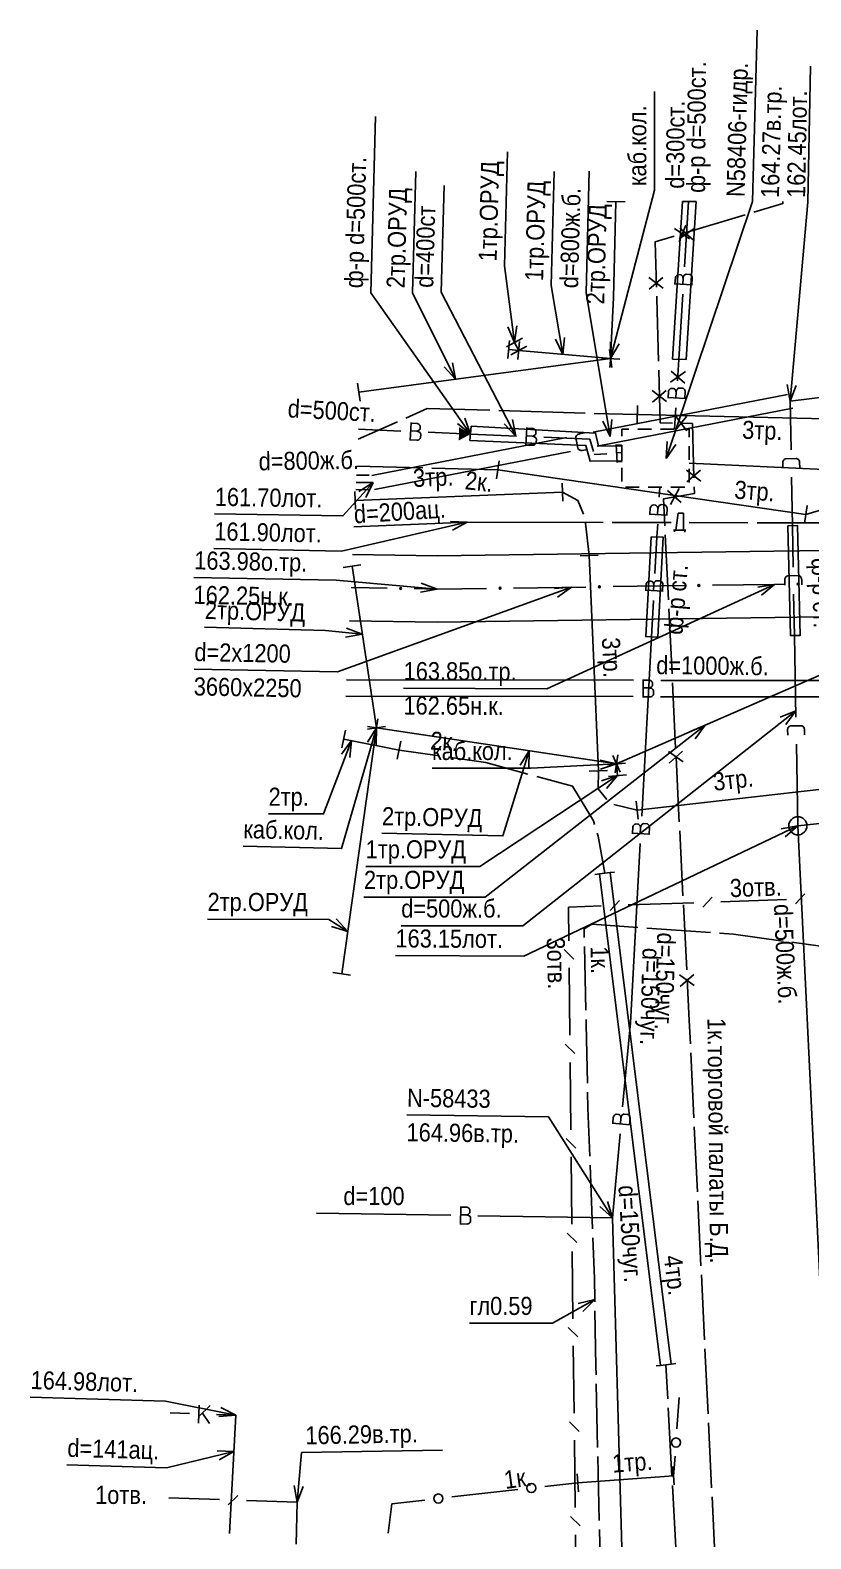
# Model space of a CAD drawing. Header units: metres. Extents: x -3947 to -3704, y 4976 to 6609.
# Drawn here: x -3929.8 to -3886.7, y 6525.9 to 6609.2 of the extents above; entities that cross this region are included whole.
import ezdxf
from ezdxf.enums import TextEntityAlignment as Align

# ---------------------------------------------------------------- set-up
doc = ezdxf.new("R2010")
doc.units = ezdxf.units.M
doc.header["$MEASUREMENT"] = 0
for name, color, linetype, lineweight in [('Водопровод', 7, 'Continuous', 25), ('Водосток', 7, 'Continuous', 25), ('Дренаж', 7, 'Continuous', 25), ('Кабели', 7, 'Continuous', 25), ('Кабель связи', 7, 'Continuous', 25), ('Кабель электрический', 7, 'Continuous', 25), ('Канализация самотёчная', 7, 'Continuous', 25), ('Подземные коммуникации', 7, 'Continuous', 25), ('Теплосеть', 7, 'Continuous', 25)]:
    doc.layers.add(name, color=color, linetype=linetype, lineweight=lineweight)
doc.styles.add('Style-RUSSIAN_1251', font='RUSSIAN_1251.shx')
doc.styles.add('Style-RUSSIAN_1251 I 0.00000', font='RUSSIAN_1251.shx')
doc.linetypes.add('DR', pattern='A,-11.75,[112,dgnlstyle-500_multi_und.shx,S=0.00823,R=0,X=0,Y=0],-12.25', length=24)
doc.linetypes.add('Stok', pattern='A,-1.75,[108,dgnlstyle-500_multi_und.shx,S=0.007373,R=0,X=0,Y=0],-1.75', length=3.5)

msp = doc.modelspace()

# ---------------------------------------------------------------- hatches: boundary and pattern name
at = {"layer": 'Водопровод', "linetype": 'Continuous'}
msp.add_hatch(color=256, dxfattribs=at).paths.add_polyline_path([(-3905.516, 6586.922), (-3906.163, 6586.576), (-3906.14, 6587.309)])

# ---------------------------------------------------------------- linework, layer by layer
for p, q in [((-3893.701, 6596.161), (-3893.482, 6599.768)), ((-3893.982, 6597.705), (-3893.166, 6598.285)), ((-3893.948, 6598.304), (-3893.204, 6597.636)), ((-3894.256, 6595.234), (-3893.261, 6595.174)), ((-3893.793, 6595.206), (-3893.773, 6595.527)), ((-3893.293, 6595.176), (-3893.271, 6595.537)), ((-3894.012, 6591.056), (-3893.793, 6594.663)), ((-3894.084, 6589.877), (-3894.012, 6591.056)), ((-3894.463, 6589.803), (-3893.648, 6590.382)), ((-3894.429, 6590.402), (-3893.685, 6589.734)), ((-3894.176, 6588.922), (-3894.156, 6589.243)), ((-3893.676, 6588.892), (-3893.654, 6589.253)), ((-3894.639, 6588.95), (-3893.643, 6588.89)), ((-3894.247, 6587.2), (-3894.176, 6588.379)), ((-3908.793, 6587.566), (-3908.838, 6586.569)), ((-3905.516, 6586.922), (-3906.238, 6587.514)), ((-3905.516, 6586.922), (-3905.829, 6587.802)), ((-3903.01, 6586.816), (-3903.647, 6587.5)), ((-3903.01, 6586.816), (-3903.203, 6587.73)), ((-3911.699, 6587.197), (-3909.357, 6587.093)), ((-3908.836, 6586.602), (-3908.474, 6586.586)), ((-3908.814, 6587.102), (-3908.493, 6587.088)), ((-3907.858, 6587.026), (-3905.516, 6586.922)), ((-3905.516, 6586.922), (-3902.969, 6586.815)), ((-3902.407, 6587.289), (-3902.449, 6586.292)), ((-3902.427, 6586.825), (-3902.106, 6586.811)), ((-3901.471, 6586.751), (-3898.924, 6586.644)), ((-3898.924, 6586.644), (-3898.728, 6585.972)), ((-3897.151, 6587.2), (-3896.772, 6587.2)), ((-3897.151, 6586.821), (-3897.151, 6587.2)), ((-3896.272, 6587.2), (-3895.514, 6587.2)), ((-3895.014, 6587.2), (-3894.257, 6587.2)), ((-3894.7, 6585.58), (-3894.651, 6586.513)), ((-3902.448, 6586.325), (-3902.086, 6586.309)), ((-3898.681, 6585.809), (-3897.982, 6585.838)), ((-3897.461, 6586.357), (-3897.42, 6585.36)), ((-3897.459, 6586.321), (-3897.17, 6586.332)), ((-3897.442, 6585.893), (-3897.153, 6585.905)), ((-3894.7, 6585.58), (-3894.177, 6586.354)), ((-3893.432, 6586.267), (-3893.432, 6585.509)), ((-3897.421, 6585.393), (-3897.132, 6585.405)), ((-3897.151, 6584.305), (-3897.151, 6585.063)), ((-3893.432, 6585.329), (-3885.984, 6584.98)), ((-3893.432, 6585.009), (-3893.432, 6584.251)), ((-3896.198, 6584.001), (-3896.956, 6584.001)), ((-3895.094, 6583.442), (-3895.063, 6584.001)), ((-3893.682, 6584.001), (-3894.44, 6584.001)), ((-3895.643, 6582.512), (-3894.647, 6582.458)), ((-3895.179, 6582.487), (-3895.162, 6582.808)), ((-3894.679, 6582.459), (-3894.66, 6582.821)), ((-3895.214, 6581.245), (-3895.176, 6581.944)), ((-3895.324, 6579.234), (-3895.214, 6581.245)), ((-3895.873, 6578.304), (-3894.877, 6578.25)), ((-3895.409, 6578.279), (-3895.392, 6578.6)), ((-3894.909, 6578.252), (-3894.889, 6578.614)), ((-3895.515, 6575.726), (-3895.406, 6577.736)), ((-3896.056, 6565.822), (-3895.515, 6575.726)), ((-3912.359, 6573.354), (-3896.502, 6573.329)), ((-3895.97, 6573.375), (-3895.972, 6572.378)), ((-3895.002, 6573.326), (-3879.145, 6573.301)), ((-3912.402, 6572.454), (-3896.523, 6572.429)), ((-3895.972, 6572.41), (-3895.609, 6572.41)), ((-3895.971, 6572.911), (-3895.649, 6572.911)), ((-3895.023, 6572.426), (-3879.145, 6572.401)), ((-3896.605, 6564.893), (-3895.609, 6564.838)), ((-3896.142, 6564.867), (-3896.124, 6565.188)), ((-3895.642, 6564.84), (-3895.622, 6565.202)), ((-3896.679, 6554.421), (-3896.138, 6564.324)), ((-3897.11, 6549.782), (-3896.679, 6554.421)), ((-3897.232, 6548.831), (-3897.202, 6549.151)), ((-3896.733, 6548.785), (-3896.7, 6549.146)), ((-3897.694, 6548.874), (-3896.701, 6548.782)), ((-3897.68, 6543.65), (-3897.249, 6548.289)), ((-3906.055, 6544.273), (-3906.07, 6543.275)), ((-3897.68, 6543.65), (-3898.373, 6544.276)), ((-3897.68, 6543.65), (-3897.95, 6544.544)), ((-3914.028, 6543.894), (-3906.604, 6543.783)), ((-3906.069, 6543.308), (-3905.707, 6543.302)), ((-3906.062, 6543.808), (-3905.74, 6543.804)), ((-3905.104, 6543.761), (-3897.68, 6543.65)), ((-3897.68, 6543.65), (-3897.154, 6525.413))]:
    msp.add_line(p, q, dxfattribs=at)
at = {"layer": 'Водопровод', "linetype": 'Continuous', "flags": 128}
for points in [[(-3894.7, 6585.58), (-3889.935, 6599.775), (-3889.687, 6609.235)], [(-3905.516, 6586.922), (-3911.016, 6594.738), (-3910.761, 6604.469)], [(-3903.01, 6586.816), (-3907.131, 6594.761), (-3906.977, 6600.659)], [(-3893.052, 6599.768), (-3893.799, 6599.768), (-3894.355, 6591.069), (-3893.609, 6591.041), (-3893.052, 6599.768)], [(-3894.22, 6595.232), (-3894.2, 6595.55), (-3894.193, 6595.58), (-3894.171, 6595.629), (-3894.14, 6595.674), (-3894.124, 6595.692), (-3894.105, 6595.707), (-3894.08, 6595.721), (-3894.049, 6595.732), (-3894.034, 6595.735), (-3893.918, 6595.728), (-3893.896, 6595.721), (-3893.867, 6595.706), (-3893.848, 6595.69), (-3893.828, 6595.672), (-3893.809, 6595.643), (-3893.793, 6595.606), (-3893.782, 6595.574), (-3893.773, 6595.527), (-3893.767, 6595.565), (-3893.762, 6595.598), (-3893.744, 6595.646), (-3893.725, 6595.675), (-3893.705, 6595.702), (-3893.671, 6595.729), (-3893.635, 6595.748), (-3893.602, 6595.755), (-3893.412, 6595.744), (-3893.394, 6595.739), (-3893.368, 6595.726), (-3893.34, 6595.704), (-3893.314, 6595.67), (-3893.297, 6595.641), (-3893.279, 6595.593), (-3893.272, 6595.565), (-3893.271, 6595.537)], [(-3894.603, 6588.948), (-3894.583, 6589.267), (-3894.576, 6589.296), (-3894.554, 6589.345), (-3894.523, 6589.39), (-3894.507, 6589.408), (-3894.488, 6589.423), (-3894.462, 6589.437), (-3894.432, 6589.448), (-3894.417, 6589.451), (-3894.301, 6589.444), (-3894.279, 6589.437), (-3894.25, 6589.422), (-3894.23, 6589.406), (-3894.211, 6589.388), (-3894.192, 6589.359), (-3894.176, 6589.322), (-3894.165, 6589.29), (-3894.156, 6589.243), (-3894.15, 6589.281), (-3894.144, 6589.315), (-3894.127, 6589.362), (-3894.108, 6589.391), (-3894.088, 6589.418), (-3894.054, 6589.446), (-3894.017, 6589.464), (-3893.985, 6589.471), (-3893.795, 6589.46), (-3893.777, 6589.455), (-3893.751, 6589.442), (-3893.723, 6589.42), (-3893.697, 6589.386), (-3893.68, 6589.357), (-3893.662, 6589.31), (-3893.654, 6589.281), (-3893.654, 6589.253)], [(-3908.795, 6587.529), (-3908.476, 6587.515), (-3908.447, 6587.508), (-3908.397, 6587.487), (-3908.352, 6587.457), (-3908.334, 6587.441), (-3908.318, 6587.422), (-3908.304, 6587.397), (-3908.292, 6587.367), (-3908.289, 6587.351), (-3908.294, 6587.236), (-3908.301, 6587.214), (-3908.315, 6587.184), (-3908.331, 6587.165), (-3908.349, 6587.145), (-3908.378, 6587.126), (-3908.414, 6587.108), (-3908.446, 6587.097), (-3908.493, 6587.088), (-3908.455, 6587.082), (-3908.421, 6587.077), (-3908.373, 6587.06), (-3908.344, 6587.042), (-3908.317, 6587.022), (-3908.289, 6586.989), (-3908.27, 6586.953), (-3908.262, 6586.92), (-3908.27, 6586.73), (-3908.275, 6586.712), (-3908.287, 6586.686), (-3908.309, 6586.657), (-3908.342, 6586.631), (-3908.371, 6586.613), (-3908.418, 6586.595), (-3908.447, 6586.587), (-3908.474, 6586.586)], [(-3905.479, 6587.359), (-3905.545, 6586.578), (-3899.139, 6586.3), (-3898.905, 6585.428), (-3897.15, 6585.459), (-3897.153, 6586.285), (-3898.437, 6586.258), (-3898.607, 6586.982), (-3905.479, 6587.359)], [(-3902.409, 6587.252), (-3902.09, 6587.239), (-3902.06, 6587.232), (-3902.011, 6587.211), (-3901.965, 6587.181), (-3901.947, 6587.165), (-3901.931, 6587.146), (-3901.918, 6587.121), (-3901.906, 6587.091), (-3901.903, 6587.076), (-3901.908, 6586.96), (-3901.914, 6586.938), (-3901.928, 6586.909), (-3901.944, 6586.889), (-3901.962, 6586.869), (-3901.991, 6586.85), (-3902.027, 6586.832), (-3902.059, 6586.821), (-3902.106, 6586.811), (-3902.067, 6586.806), (-3902.034, 6586.801), (-3901.986, 6586.784), (-3901.957, 6586.766), (-3901.93, 6586.746), (-3901.901, 6586.713), (-3901.882, 6586.677), (-3901.874, 6586.645), (-3901.882, 6586.454), (-3901.887, 6586.436), (-3901.899, 6586.41), (-3901.921, 6586.381), (-3901.954, 6586.355), (-3901.982, 6586.337), (-3902.03, 6586.319), (-3902.058, 6586.31), (-3902.086, 6586.309)], [(-3893.757, 6587.2), (-3893.432, 6587.2), (-3893.432, 6586.767)], [(-3897.151, 6585.563), (-3897.151, 6585.872), (-3897.151, 6586.321)], [(-3894.94, 6584.001), (-3895.063, 6584.001), (-3895.698, 6584.001)], [(-3895.606, 6582.51), (-3895.589, 6582.828), (-3895.582, 6582.858), (-3895.56, 6582.907), (-3895.53, 6582.952), (-3895.514, 6582.97), (-3895.494, 6582.986), (-3895.469, 6582.999), (-3895.439, 6583.011), (-3895.424, 6583.014), (-3895.308, 6583.007), (-3895.286, 6583.001), (-3895.257, 6582.986), (-3895.237, 6582.97), (-3895.218, 6582.952), (-3895.199, 6582.923), (-3895.182, 6582.886), (-3895.171, 6582.854), (-3895.162, 6582.808), (-3895.156, 6582.846), (-3895.15, 6582.879), (-3895.133, 6582.927), (-3895.114, 6582.956), (-3895.094, 6582.983), (-3895.061, 6583.011), (-3895.024, 6583.029), (-3894.992, 6583.037), (-3894.802, 6583.027), (-3894.784, 6583.022), (-3894.758, 6583.009), (-3894.729, 6582.987), (-3894.703, 6582.954), (-3894.686, 6582.925), (-3894.668, 6582.877), (-3894.66, 6582.849), (-3894.66, 6582.821)], [(-3895.531, 6581.262), (-3894.867, 6581.226), (-3895.169, 6575.707), (-3895.834, 6575.743), (-3895.531, 6581.262)], [(-3895.836, 6578.302), (-3895.819, 6578.621), (-3895.812, 6578.65), (-3895.79, 6578.7), (-3895.76, 6578.745), (-3895.744, 6578.763), (-3895.724, 6578.778), (-3895.699, 6578.792), (-3895.669, 6578.803), (-3895.653, 6578.806), (-3895.538, 6578.8), (-3895.516, 6578.793), (-3895.487, 6578.778), (-3895.467, 6578.762), (-3895.447, 6578.745), (-3895.428, 6578.715), (-3895.412, 6578.679), (-3895.4, 6578.647), (-3895.392, 6578.6), (-3895.386, 6578.638), (-3895.38, 6578.672), (-3895.363, 6578.719), (-3895.344, 6578.748), (-3895.324, 6578.775), (-3895.291, 6578.803), (-3895.254, 6578.822), (-3895.222, 6578.829), (-3895.032, 6578.819), (-3895.013, 6578.814), (-3894.988, 6578.802), (-3894.959, 6578.78), (-3894.933, 6578.746), (-3894.916, 6578.717), (-3894.898, 6578.67), (-3894.89, 6578.641), (-3894.889, 6578.614)], [(-3895.97, 6573.339), (-3895.651, 6573.338), (-3895.621, 6573.333), (-3895.571, 6573.314), (-3895.524, 6573.286), (-3895.506, 6573.271), (-3895.489, 6573.252), (-3895.474, 6573.228), (-3895.461, 6573.198), (-3895.457, 6573.183), (-3895.458, 6573.067), (-3895.463, 6573.045), (-3895.476, 6573.015), (-3895.491, 6572.994), (-3895.508, 6572.974), (-3895.536, 6572.953), (-3895.572, 6572.935), (-3895.603, 6572.922), (-3895.649, 6572.911), (-3895.611, 6572.907), (-3895.577, 6572.903), (-3895.529, 6572.888), (-3895.499, 6572.871), (-3895.471, 6572.852), (-3895.441, 6572.821), (-3895.421, 6572.785), (-3895.411, 6572.753), (-3895.412, 6572.563), (-3895.415, 6572.544), (-3895.427, 6572.518), (-3895.447, 6572.488), (-3895.479, 6572.46), (-3895.507, 6572.442), (-3895.554, 6572.421), (-3895.582, 6572.412), (-3895.609, 6572.41)], [(-3896.569, 6564.891), (-3896.551, 6565.209), (-3896.544, 6565.238), (-3896.523, 6565.288), (-3896.492, 6565.333), (-3896.476, 6565.351), (-3896.457, 6565.366), (-3896.432, 6565.38), (-3896.401, 6565.391), (-3896.386, 6565.394), (-3896.27, 6565.388), (-3896.248, 6565.381), (-3896.219, 6565.366), (-3896.2, 6565.35), (-3896.18, 6565.333), (-3896.161, 6565.303), (-3896.144, 6565.267), (-3896.133, 6565.235), (-3896.124, 6565.188), (-3896.118, 6565.226), (-3896.113, 6565.26), (-3896.095, 6565.307), (-3896.077, 6565.336), (-3896.057, 6565.363), (-3896.023, 6565.391), (-3895.987, 6565.41), (-3895.955, 6565.417), (-3895.764, 6565.407), (-3895.746, 6565.402), (-3895.721, 6565.39), (-3895.692, 6565.368), (-3895.666, 6565.334), (-3895.648, 6565.305), (-3895.631, 6565.258), (-3895.623, 6565.229), (-3895.622, 6565.202)], [(-3897.68, 6543.65), (-3901.209, 6549.221), (-3909.031, 6549.326)], [(-3897.658, 6548.871), (-3897.628, 6549.188), (-3897.62, 6549.218), (-3897.597, 6549.266), (-3897.564, 6549.31), (-3897.548, 6549.327), (-3897.528, 6549.342), (-3897.502, 6549.355), (-3897.471, 6549.365), (-3897.456, 6549.367), (-3897.341, 6549.357), (-3897.319, 6549.349), (-3897.29, 6549.333), (-3897.271, 6549.316), (-3897.252, 6549.298), (-3897.234, 6549.268), (-3897.219, 6549.231), (-3897.209, 6549.198), (-3897.202, 6549.151), (-3897.195, 6549.189), (-3897.188, 6549.222), (-3897.169, 6549.269), (-3897.149, 6549.298), (-3897.128, 6549.324), (-3897.094, 6549.35), (-3897.056, 6549.368), (-3897.024, 6549.374), (-3896.834, 6549.356), (-3896.816, 6549.351), (-3896.791, 6549.337), (-3896.763, 6549.314), (-3896.738, 6549.28), (-3896.722, 6549.25), (-3896.706, 6549.202), (-3896.699, 6549.173), (-3896.7, 6549.146)], [(-3906.055, 6544.236), (-3905.737, 6544.231), (-3905.707, 6544.225), (-3905.657, 6544.206), (-3905.61, 6544.177), (-3905.592, 6544.162), (-3905.575, 6544.143), (-3905.561, 6544.118), (-3905.548, 6544.088), (-3905.545, 6544.073), (-3905.546, 6543.958), (-3905.552, 6543.935), (-3905.566, 6543.906), (-3905.581, 6543.885), (-3905.598, 6543.865), (-3905.627, 6543.845), (-3905.662, 6543.827), (-3905.694, 6543.814), (-3905.74, 6543.804), (-3905.702, 6543.799), (-3905.668, 6543.795), (-3905.62, 6543.779), (-3905.59, 6543.762), (-3905.563, 6543.743), (-3905.533, 6543.711), (-3905.513, 6543.675), (-3905.505, 6543.643), (-3905.507, 6543.453), (-3905.511, 6543.434), (-3905.523, 6543.408), (-3905.544, 6543.379), (-3905.576, 6543.351), (-3905.604, 6543.333), (-3905.651, 6543.313), (-3905.679, 6543.304), (-3905.707, 6543.302)]]:
    msp.add_lwpolyline(points, dxfattribs=at)
at = {"layer": 'Водосток', "linetype": 'Continuous'}
for p, q in [((-3898.746, 6587.026), (-3888.008, 6589.119)), ((-3887.861, 6588.74), (-3888.03, 6589.659)), ((-3887.861, 6588.74), (-3887.532, 6589.614)), ((-3883.068, 6589.35), (-3887.861, 6588.74)), ((-3898.526, 6586.254), (-3887.714, 6588.361)), ((-3887.861, 6588.74), (-3887.812, 6586.055)), ((-3897.806, 6586.802), (-3898.201, 6587.648)), ((-3897.806, 6586.802), (-3897.708, 6587.731)), ((-3910.957, 6584.646), (-3900.218, 6586.739)), ((-3910.809, 6583.86), (-3899.998, 6585.967)), ((-3911.815, 6584.663), (-3911.115, 6584.655)), ((-3910.883, 6584.253), (-3911.674, 6583.756)), ((-3910.883, 6584.253), (-3911.304, 6583.419)), ((-3887.785, 6584.556), (-3887.736, 6581.871)), ((-3911.854, 6583.863), (-3911.154, 6583.856)), ((-3887.736, 6581.871), (-3887.694, 6579.587)), ((-3887.667, 6578.087), (-3887.625, 6575.802)), ((-3887.625, 6575.802), (-3887.543, 6571.298)), ((-3887.55, 6571.646), (-3888.411, 6571.285)), ((-3887.55, 6571.646), (-3888.102, 6570.892)), ((-3887.516, 6569.798), (-3887.434, 6565.294)), ((-3887.434, 6565.294), (-3888.354, 6565.133)), ((-3887.434, 6565.294), (-3888.139, 6564.682)), ((-3887.434, 6565.294), (-3886.157, 6539.091))]:
    msp.add_line(p, q, dxfattribs=at)
at = {"layer": 'Водосток', "linetype": 'Continuous', "flags": 128}
for points in [[(-3887.861, 6588.74), (-3886.875, 6599.738), (-3886.73, 6607.256)], [(-3897.806, 6586.802), (-3899.131, 6594.735), (-3898.955, 6601.457)], [(-3899.225, 6586.995), (-3899.498, 6586.942), (-3899.536, 6586.932), (-3899.564, 6586.92), (-3899.602, 6586.901), (-3899.634, 6586.875), (-3899.657, 6586.85), (-3899.677, 6586.816), (-3899.691, 6586.78), (-3899.692, 6586.752), (-3899.691, 6586.724), (-3899.579, 6586.15), (-3899.57, 6586.126), (-3899.559, 6586.107), (-3899.541, 6586.085), (-3899.522, 6586.07), (-3899.495, 6586.052), (-3899.466, 6586.036), (-3899.432, 6586.029), (-3899.384, 6586.022), (-3899.347, 6586.025), (-3899.043, 6586.084)], [(-3887.333, 6585.075), (-3887.338, 6585.352), (-3887.341, 6585.391), (-3887.348, 6585.421), (-3887.361, 6585.462), (-3887.38, 6585.498), (-3887.401, 6585.525), (-3887.431, 6585.55), (-3887.464, 6585.57), (-3887.491, 6585.576), (-3887.519, 6585.581), (-3888.104, 6585.57), (-3888.129, 6585.565), (-3888.149, 6585.558), (-3888.174, 6585.543), (-3888.192, 6585.527), (-3888.215, 6585.504), (-3888.235, 6585.478), (-3888.248, 6585.446), (-3888.264, 6585.4), (-3888.267, 6585.363), (-3888.262, 6585.053)], [(-3910.883, 6584.253), (-3912.562, 6582.409), (-3919.648, 6582.519)], [(-3887.99, 6581.865), (-3887.447, 6581.878), (-3887.302, 6575.81), (-3887.845, 6575.797), (-3887.99, 6581.865)], [(-3887.215, 6578.606), (-3887.22, 6578.883), (-3887.223, 6578.922), (-3887.231, 6578.952), (-3887.243, 6578.993), (-3887.262, 6579.029), (-3887.283, 6579.057), (-3887.313, 6579.081), (-3887.346, 6579.101), (-3887.373, 6579.108), (-3887.401, 6579.112), (-3887.986, 6579.101), (-3888.011, 6579.096), (-3888.032, 6579.089), (-3888.057, 6579.075), (-3888.075, 6579.058), (-3888.097, 6579.035), (-3888.117, 6579.009), (-3888.131, 6578.977), (-3888.146, 6578.931), (-3888.15, 6578.894), (-3888.144, 6578.584)], [(-3887.55, 6571.646), (-3902.618, 6559.778), (-3909.341, 6559.778)], [(-3887.064, 6570.317), (-3887.069, 6570.595), (-3887.072, 6570.634), (-3887.08, 6570.663), (-3887.092, 6570.704), (-3887.111, 6570.741), (-3887.132, 6570.768), (-3887.162, 6570.793), (-3887.195, 6570.813), (-3887.222, 6570.819), (-3887.25, 6570.823), (-3887.835, 6570.813), (-3887.86, 6570.808), (-3887.881, 6570.8), (-3887.906, 6570.786), (-3887.924, 6570.77), (-3887.946, 6570.746), (-3887.966, 6570.721), (-3887.98, 6570.688), (-3887.995, 6570.642), (-3887.999, 6570.605), (-3887.993, 6570.296)], [(-3887.434, 6565.294), (-3902.576, 6558.092), (-3909.663, 6558.126)]]:
    msp.add_lwpolyline(points, dxfattribs=at)
at = {"layer": 'Водосток', "linetype": 'Stok', "flags": 128}
msp.add_lwpolyline([(-3911.835, 6584.263), (-3910.883, 6584.253)], dxfattribs=at)
at = {"layer": 'Водосток', "linetype": 'Continuous'}
msp.add_arc((-3887.434, 6565.294), 0.5, 0, 359.99999, dxfattribs=at)
at = {"layer": 'Дренаж', "linetype": 'Continuous'}
for p, q in [((-3894.046, 6582.557), (-3894.17, 6581.629)), ((-3894.046, 6582.557), (-3893.748, 6582.556)), ((-3893.748, 6582.556), (-3893.749, 6581.626)), ((-3911.953, 6581.803), (-3905.689, 6582.065)), ((-3905.689, 6582.065), (-3906.622, 6582.108)), ((-3905.689, 6582.065), (-3906.51, 6581.62)), ((-3905.689, 6582.065), (-3898.189, 6582.049)), ((-3897.689, 6582.048), (-3894.439, 6582.041)), ((-3894.296, 6581.629), (-3893.627, 6581.626)), ((-3894.254, 6581.522), (-3894.254, 6581.629)), ((-3893.669, 6581.519), (-3893.669, 6581.626)), ((-3893.439, 6582.039), (-3890.189, 6582.033)), ((-3889.689, 6582.032), (-3882.189, 6582.016)), ((-3887.434, 6565.294), (-3879.978, 6566.109))]:
    msp.add_line(p, q, dxfattribs=at)
at = {"layer": 'Дренаж', "linetype": 'Continuous', "flags": 128}
msp.add_lwpolyline([(-3905.689, 6582.065), (-3912.646, 6580.47), (-3919.682, 6580.612)], dxfattribs=at)
at = {"layer": 'Дренаж', "linetype": 'DR', "flags": 128}
msp.add_lwpolyline([(-3911.953, 6581.803), (-3905.689, 6582.065)], dxfattribs=at)
at = {"layer": 'Кабели', "linetype": 'Continuous'}
for p, q in [((-3890.347, 6599.033), (-3893.787, 6598)), ((-3893.423, 6597.719), (-3894.249, 6598.285)), ((-3893.998, 6597.545), (-3893.627, 6598.473)), ((-3894.866, 6594.979), (-3895.666, 6595.579)), ((-3894.885, 6595.579), (-3895.646, 6594.929)), ((-3894.689, 6588.735), (-3895.489, 6589.335)), ((-3894.708, 6589.335), (-3895.469, 6588.685)), ((-3893.58, 6587.893), (-3894.217, 6587.123)), ((-3894.179, 6587.903), (-3893.567, 6587.112)), ((-3892.794, 6584.332), (-3893.593, 6584.933)), ((-3892.812, 6584.932), (-3893.574, 6584.283)), ((-3893.883, 6583.142), (-3894.631, 6583.807)), ((-3894.474, 6583.041), (-3893.99, 6583.916)), ((-3894.757, 6581.368), (-3894.583, 6577.781)), ((-3894.558, 6577.281), (-3894.384, 6573.694)), ((-3894.359, 6573.194), (-3894.185, 6569.607)), ((-3893.77, 6568.823), (-3894.582, 6569.406)), ((-3893.801, 6569.422), (-3894.549, 6568.757)), ((-3893.96, 6565.021), (-3893.78, 6561.434)), ((-3893.755, 6560.934), (-3893.574, 6557.347)), ((-3893.154, 6556.478), (-3893.967, 6557.06)), ((-3893.186, 6557.077), (-3893.933, 6556.411)), ((-3893.348, 6552.761), (-3893.176, 6549.173)), ((-3893.152, 6548.674), (-3892.98, 6545.086)), ((-3892.956, 6544.587), (-3892.785, 6540.999)), ((-3892.761, 6540.5), (-3892.589, 6536.912)), ((-3892.565, 6536.413), (-3892.393, 6532.825)), ((-3893.981, 6533.727), (-3894.109, 6531.982)), ((-3892.369, 6532.326), (-3892.197, 6528.738)), ((-3894.26, 6528.903), (-3894.334, 6529.901)), ((-3894.218, 6530.486), (-3894.297, 6529.402)), ((-3901.413, 6528.806), (-3899.591, 6529.011)), ((-3899.554, 6528.512), (-3899.628, 6529.51)), ((-3906.547, 6528.227), (-3902.903, 6528.637)), ((-3892.173, 6528.239), (-3892.002, 6524.651)), ((-3910.064, 6526.221), (-3909.859, 6527.853)), ((-3909.859, 6527.853), (-3908.037, 6528.058))]:
    msp.add_line(p, q, dxfattribs=at)
at = {"layer": 'Кабели', "linetype": 'Continuous', "flags": 128}
for points in [[(-3888.257, 6599.772), (-3888.256, 6599.66), (-3889.868, 6599.176)], [(-3894.266, 6597.857), (-3895.315, 6597.542), (-3895.244, 6595.046)], [(-3895.23, 6594.546), (-3895.226, 6594.413), (-3895.128, 6590.956)], [(-3895.114, 6590.456), (-3895.031, 6587.546), (-3894.351, 6587.533)], [(-3893.851, 6587.523), (-3893.257, 6587.511), (-3893.175, 6584.515)], [(-3893.161, 6584.015), (-3893.151, 6583.643), (-3894.854, 6583.359), (-3894.781, 6581.867)], [(-3894.16, 6569.108), (-3894.002, 6565.853), (-3893.985, 6565.52)], [(-3893.549, 6556.848), (-3893.433, 6554.539), (-3893.372, 6553.26)], [(-3899.591, 6529.011), (-3894.297, 6529.402)]]:
    msp.add_lwpolyline(points, dxfattribs=at)
at = {"layer": 'Кабели', "linetype": 'Continuous'}
for centre in [(-3894.163, 6531.234), (-3907.292, 6528.142), (-3902.158, 6528.721)]:
    msp.add_circle(centre, 0.25, dxfattribs=at)
at = {"layer": 'Кабель связи', "linetype": 'Continuous'}
for p, q in [((-3897.979, 6599.777), (-3896.979, 6599.751)), ((-3903.086, 6591.988), (-3903.448, 6592.849)), ((-3903.086, 6591.988), (-3902.952, 6592.912)), ((-3903.527, 6591.752), (-3902.645, 6592.224)), ((-3903.452, 6591.104), (-3903.354, 6592.1)), ((-3903.292, 6591.312), (-3902.41, 6591.784)), ((-3902.9, 6591.05), (-3902.802, 6592.046)), ((-3902.895, 6591.05), (-3902.807, 6592.046)), ((-3900.413, 6591.331), (-3900.811, 6592.177)), ((-3900.413, 6591.331), (-3900.318, 6592.261)), ((-3897.84, 6591.593), (-3897.708, 6590.601)), ((-3897.818, 6590.599), (-3897.73, 6591.595)), ((-3897.774, 6591.097), (-3897.789, 6592.031)), ((-3897.774, 6591.097), (-3897.306, 6591.905)), ((-3906.336, 6589.955), (-3906.96, 6590.65)), ((-3906.336, 6589.955), (-3906.512, 6590.872)), ((-3898.273, 6591.12), (-3897.275, 6591.074)), ((-3911.746, 6589.738), (-3911.614, 6588.747)), ((-3912.552, 6579.553), (-3911.563, 6579.702)), ((-3911.49, 6575.873), (-3912.412, 6575.718)), ((-3911.49, 6575.873), (-3912.359, 6576.216)), ((-3911.205, 6570.775), (-3910.215, 6570.635)), ((-3911.204, 6570.63), (-3910.216, 6570.78)), ((-3910.71, 6570.705), (-3911.199, 6569.909)), ((-3910.784, 6570.211), (-3910.636, 6571.199)), ((-3910.71, 6570.705), (-3910.719, 6569.771)), ((-3892.549, 6570.849), (-3893.413, 6570.492)), ((-3892.549, 6570.849), (-3893.105, 6570.098)), ((-3902.267, 6569.436), (-3902.773, 6568.651)), ((-3902.267, 6569.436), (-3902.295, 6568.503)), ((-3897.245, 6568.254), (-3897.645, 6569.17)), ((-3897.519, 6568.218), (-3897.371, 6569.206)), ((-3897.943, 6568.67), (-3896.947, 6568.754)), ((-3897.391, 6568.065), (-3898.28, 6567.778)), ((-3897.391, 6568.065), (-3898.005, 6567.361)), ((-3897.889, 6568.024), (-3896.893, 6568.107)), ((-3887.565, 6560.98), (-3887.054, 6561.528)), ((-3900.107, 6560.805), (-3898.297, 6560.868)), ((-3900.086, 6558.946), (-3900.107, 6560.805)), ((-3897.803, 6560.621), (-3897.292, 6561.169)), ((-3896.798, 6560.921), (-3893.178, 6561.048)), ((-3892.684, 6560.8), (-3892.173, 6561.348)), ((-3891.679, 6561.101), (-3888.059, 6561.227)), ((-3912.297, 6559.459), (-3912.925, 6560.151)), ((-3912.297, 6559.459), (-3913.192, 6559.729)), ((-3899.81, 6557.934), (-3900.346, 6558.458)), ((-3900.028, 6553.728), (-3900.07, 6557.446)), ((-3913.123, 6557.186), (-3912.133, 6557.046)), ((-3899.752, 6552.716), (-3900.288, 6553.24)), ((-3899.97, 6548.51), (-3900.011, 6552.228)), ((-3899.694, 6547.498), (-3900.229, 6548.022)), ((-3899.912, 6543.292), (-3899.953, 6547.01)), ((-3899.635, 6542.28), (-3900.171, 6542.804)), ((-3899.853, 6538.074), (-3899.895, 6541.792)), ((-3899.577, 6537.062), (-3900.113, 6537.586)), ((-3899.795, 6532.857), (-3899.837, 6536.574)), ((-3899.519, 6531.845), (-3900.055, 6532.369)), ((-3899.737, 6527.639), (-3899.779, 6531.357)), ((-3922.175, 6528.179), (-3919.38, 6528.082)), ((-3918.904, 6527.8), (-3918.356, 6528.312)), ((-3915.085, 6527.933), (-3915.255, 6528.852)), ((-3915.085, 6527.933), (-3914.757, 6528.807)), ((-3917.88, 6528.03), (-3915.085, 6527.933)), ((-3915.085, 6527.933), (-3915.14, 6525.619)), ((-3899.461, 6526.627), (-3899.997, 6527.151)), ((-3899.679, 6522.421), (-3899.72, 6526.139))]:
    msp.add_line(p, q, dxfattribs=at)
at = {"layer": 'Кабель связи', "linetype": 'Continuous', "flags": 128}
for points in [[(-3897.774, 6591.097), (-3895.355, 6600.402), (-3895.355, 6605.852)], [(-3903.086, 6591.988), (-3903.628, 6596.219), (-3903.463, 6602.52)], [(-3906.336, 6589.955), (-3908.709, 6594.738), (-3908.533, 6601.429)], [(-3900.413, 6591.331), (-3901.062, 6595.136), (-3900.897, 6601.436)], [(-3897.479, 6599.764), (-3897.618, 6594.474), (-3897.774, 6591.097)], [(-3903.403, 6591.602), (-3902.851, 6591.548)], [(-3903.086, 6591.988), (-3902.851, 6591.548)], [(-3902.851, 6591.548), (-3897.774, 6591.097)], [(-3897.774, 6591.097), (-3911.68, 6589.242)], [(-3912.057, 6579.628), (-3910.71, 6570.705)], [(-3911.49, 6575.873), (-3913.515, 6576.085), (-3920.207, 6576.271)], [(-3897.445, 6568.712), (-3885.535, 6573.911)], [(-3910.71, 6570.705), (-3912.63, 6564.039), (-3918.079, 6564.163)], [(-3910.71, 6570.705), (-3912.628, 6557.116)], [(-3892.549, 6570.849), (-3904.704, 6561.359), (-3911.398, 6561.359)], [(-3910.71, 6570.705), (-3897.445, 6568.712)], [(-3902.267, 6569.436), (-3903.728, 6564.743), (-3910.419, 6564.88)], [(-3897.445, 6568.712), (-3897.391, 6568.065)], [(-3897.391, 6568.065), (-3904.998, 6563.045), (-3911.303, 6563.045)], [(-3912.297, 6559.459), (-3913.346, 6560.122), (-3920.041, 6560.146)], [(-3915.085, 6527.933), (-3914.843, 6530.674), (-3907.064, 6530.817)]]:
    msp.add_lwpolyline(points, dxfattribs=at)
at = {"layer": 'Кабель электрический', "linetype": 'Continuous'}
for p, q in [((-3903.944, 6588.228), (-3899.185, 6588.088)), ((-3896.295, 6588.504), (-3896.317, 6587.504)), ((-3911.72, 6586.641), (-3909.547, 6587.612)), ((-3898.685, 6588.074), (-3896.306, 6588.004)), ((-3908.149, 6585.062), (-3911.792, 6585.151)), ((-3904.006, 6584.96), (-3907.649, 6585.049)), ((-3904.078, 6584.465), (-3903.934, 6585.455)), ((-3900.417, 6583.219), (-3900.457, 6584.219)), ((-3911.863, 6582.757), (-3911.903, 6583.756)), ((-3887.06, 6581.995), (-3886.916, 6582.985)), ((-3899.171, 6582.013), (-3898.961, 6580.228)), ((-3899.461, 6580.207), (-3898.461, 6580.249)), ((-3912.092, 6569.998), (-3912.646, 6569.246)), ((-3912.614, 6569.593), (-3912.418, 6570.573)), ((-3912.092, 6569.998), (-3912.179, 6569.068)), ((-3909.558, 6568.98), (-3909.362, 6569.96)), ((-3907.231, 6569.155), (-3909.46, 6569.47)), ((-3898.951, 6568.307), (-3897.951, 6568.349)), ((-3897.591, 6566.469), (-3896.316, 6566.158)), ((-3896.259, 6565.661), (-3896.373, 6566.655)), ((-3898.398, 6562.633), (-3898.646, 6562.602)), ((-3897.802, 6562.707), (-3898.398, 6562.633)), ((-3897.554, 6562.738), (-3897.802, 6562.707)), ((-3895.769, 6559.644), (-3892.251, 6559.395)), ((-3899.145, 6555.103), (-3899.221, 6558.629)), ((-3887.757, 6558.864), (-3884.263, 6558.385)), ((-3898.777, 6543.029), (-3898.91, 6546.553)), ((-3898.653, 6539.13), (-3899.561, 6538.91)), ((-3898.653, 6539.13), (-3899.317, 6538.473)), ((-3895.018, 6535.493), (-3895.266, 6535.462)), ((-3894.422, 6535.567), (-3895.018, 6535.493)), ((-3894.619, 6533.641), (-3894.72, 6535.53)), ((-3894.174, 6535.598), (-3894.422, 6535.567)), ((-3894.39, 6529.363), (-3894.592, 6533.142)), ((-3898.4, 6526.927), (-3898.489, 6530.453)), ((-3894.161, 6525.085), (-3894.363, 6528.864)), ((-3898.299, 6522.902), (-3898.388, 6526.428))]:
    msp.add_line(p, q, dxfattribs=at)
at = {"layer": 'Кабель электрический', "linetype": 'Continuous', "flags": 128}
for points in [[(-3909.09, 6587.815), (-3907.906, 6588.344), (-3904.444, 6588.243)], [(-3885.08, 6587.759), (-3896.306, 6588.004)], [(-3904.006, 6584.96), (-3886.988, 6582.49)], [(-3911.883, 6583.257), (-3900.437, 6583.719)], [(-3900.437, 6583.719), (-3899.582, 6583.269), (-3899.264, 6582.501)], [(-3886.988, 6582.49), (-3885.752, 6582.86), (-3885.56, 6583.29)], [(-3898.961, 6580.228), (-3898.451, 6568.328)], [(-3912.092, 6569.998), (-3913.633, 6565.949), (-3916.667, 6565.949)], [(-3912.516, 6570.083), (-3909.46, 6569.47)], [(-3902.339, 6568.155), (-3904.676, 6568.793), (-3906.736, 6569.084)], [(-3898.451, 6568.328), (-3898.455, 6567.343), (-3897.975, 6566.747)], [(-3898.665, 6565.36), (-3898.727, 6565.566), (-3899.875, 6567.482), (-3901.856, 6568.023)], [(-3896.316, 6566.158), (-3885.305, 6567.417)], [(-3898.1, 6562.67), (-3898.471, 6564.714), (-3898.521, 6564.881)], [(-3895.018, 6535.493), (-3898.398, 6562.633)], [(-3894.422, 6535.567), (-3897.802, 6562.707)], [(-3899.232, 6559.129), (-3899.242, 6559.604), (-3898.817, 6559.859), (-3896.267, 6559.679)], [(-3891.752, 6559.36), (-3890.988, 6559.306), (-3888.253, 6558.931)], [(-3899.059, 6551.078), (-3899.129, 6554.332), (-3899.134, 6554.603)], [(-3898.929, 6547.053), (-3899.029, 6549.7), (-3899.048, 6550.578)], [(-3898.651, 6539.005), (-3898.653, 6539.13), (-3898.673, 6540.293), (-3898.758, 6542.53)], [(-3898.653, 6539.13), (-3900.984, 6537.83), (-3905.57, 6537.83)], [(-3898.579, 6534.979), (-3898.587, 6535.436), (-3898.642, 6538.505)], [(-3898.501, 6530.953), (-3898.523, 6531.798), (-3898.57, 6534.479)]]:
    msp.add_lwpolyline(points, dxfattribs=at)
at = {"layer": 'Канализация самотёчная', "linetype": 'Continuous'}
for p, q in [((-3920.496, 6533.301), (-3920.534, 6532.311)), ((-3920.521, 6532.664), (-3919.896, 6533.278)), ((-3918.476, 6532.74), (-3919.309, 6533.163)), ((-3922.111, 6532.878), (-3921.043, 6532.837)), ((-3920.323, 6532.859), (-3919.935, 6532.289)), ((-3919.544, 6532.781), (-3918.476, 6532.74)), ((-3918.476, 6532.74), (-3919.408, 6532.673)), ((-3918.476, 6532.74), (-3918.817, 6526.207)), ((-3918.58, 6530.741), (-3919.514, 6530.772)), ((-3918.58, 6530.741), (-3919.396, 6530.286))]:
    msp.add_line(p, q, dxfattribs=at)
at = {"layer": 'Канализация самотёчная', "linetype": 'Continuous', "flags": 128}
for points in [[(-3918.476, 6532.74), (-3922.361, 6533.525), (-3929.834, 6533.742)], [(-3918.58, 6530.741), (-3922.301, 6529.838), (-3927.804, 6529.997)]]:
    msp.add_lwpolyline(points, dxfattribs=at)
at = {"layer": 'Подземные коммуникации', "linetype": 'Continuous'}
for q in [(-3898.356, 6568.917), (-3898.332, 6568.418)]:
    msp.add_line((-3897.445, 6568.712), q, dxfattribs=at)
at = {"layer": 'Подземные коммуникации', "linetype": 'Continuous', "flags": 128}
msp.add_lwpolyline([(-3897.445, 6568.712), (-3902.185, 6568.479), (-3907.635, 6568.479)], dxfattribs=at)
at = {"layer": 'Теплосеть', "linetype": 'Continuous'}
for p, q in [((-3910.12, 6578.416), (-3912.114, 6578.45)), ((-3907.36, 6578.369), (-3908.278, 6578.198)), ((-3907.36, 6578.369), (-3908.235, 6578.696)), ((-3899.143, 6578.482), (-3903.132, 6578.427)), ((-3899.942, 6578.471), (-3900.873, 6578.4)), ((-3899.942, 6578.471), (-3900.703, 6577.93)), ((-3893.655, 6578.558), (-3897.643, 6578.503)), ((-3888.726, 6578.626), (-3889.648, 6578.478)), ((-3888.726, 6578.626), (-3889.44, 6578.023))]:
    msp.add_line(p, q, dxfattribs=at)
at = {"layer": 'Теплосеть', "linetype": 'Continuous', "flags": 128}
for points in [[(-3857.189, 6580.856), (-3880.167, 6580.581), (-3888.752, 6580.456), (-3907.357, 6580.199), (-3912.026, 6580.279)], [(-3907.36, 6578.369), (-3912.926, 6578.852), (-3920.788, 6579.009)], [(-3899.942, 6578.471), (-3912.852, 6573.798), (-3920.778, 6573.946)], [(-3888.726, 6578.626), (-3901.304, 6572.854), (-3909.211, 6572.892)], [(-3904.631, 6578.407), (-3907.36, 6578.369), (-3908.62, 6578.391)], [(-3888.166, 6578.634), (-3888.726, 6578.626), (-3892.155, 6578.579)], [(-3857.271, 6577.195), (-3880.119, 6576.921), (-3888.7, 6576.796), (-3907.363, 6576.539), (-3912.202, 6576.622)]]:
    msp.add_lwpolyline(points, dxfattribs=at)
at = {"layer": 'Теплосеть', "linetype": 'Continuous'}
for centre in [(-3909.37, 6578.403), (-3903.882, 6578.417), (-3898.393, 6578.493), (-3892.905, 6578.568), (-3887.416, 6578.645)]:
    msp.add_circle(centre, 0.05, dxfattribs=at)

# ---------------------------------------------------------------- texts
at = {"layer": 'Водопровод', "linetype": 'Continuous', "style": 'Style-RUSSIAN_1251', "width": 0.899998}
for s, rotation, p in [('ф-р d=500ст.', 89.54713, (-3892.563, 6600.247)), ('d=300ст.', 89.6714, (-3893.714, 6600.474)), ('d=500ст.', 356.94917, (-3915.629, 6587.855)), ('ф-р ст.', 85.37121, (-3893.812, 6575.821)), ('d=1000ж.б.', 359.41717, (-3895.26, 6573.671)), ('d=150чуг.', 268.45016, (-3895.197, 6559.411)), ('d=150чуг.', 268.45016, (-3896.009, 6558.563)), ('d=150чуг.', 273.53037, (-3897.349, 6545.418))]:
    msp.add_text(s, height=1, rotation=rotation, dxfattribs=at).set_placement(p)
for s, rotation, p in [('N58406-гидр.', 88.5005, (-3891.379, 6600.038)), ('164.27в.тр.', 88.5005, (-3889.479, 6599.988)), ('ф-р d=500ст.', 88.50045, (-3912.459, 6595.001)), ('d=400ст', 88.50045, (-3908.575, 6595.024)), ('N-58433', 359.2294, (-3909.011, 6550.776)), ('164.96в.тр.', 359.2294, (-3909.037, 6548.876))]:
    msp.add_text(s, height=1, rotation=rotation, dxfattribs=at).set_placement(p, align=Align.TOP_LEFT)
msp.add_text('d=100', height=1, dxfattribs=at).set_placement((-3912.536, 6544.348))
at = {"layer": 'Водосток', "linetype": 'Continuous', "style": 'Style-RUSSIAN_1251', "width": 0.899998}
for s, rotation, p in [('162.45лот.', 88.8953, (-3888.035, 6599.985)), ('d=800ж.б.', 88.50045, (-3900.575, 6594.998)), ('161.70лот.', 359.1127, (-3919.626, 6583.968)), ('163.15лот.', 359.7244, (-3909.656, 6559.576))]:
    msp.add_text(s, height=1, rotation=rotation, dxfattribs=at).set_placement(p, align=Align.TOP_LEFT)
for s, rotation, p in [('d=800ж.б.', 0.87894, (-3917.209, 6584.924)), ('ф-р ст.', 271.90575, (-3886.687, 6580.075)), ('d=500ж.б.', 272.67224, (-3888.76, 6560.957))]:
    msp.add_text(s, height=1, rotation=rotation, dxfattribs=at).set_placement(p)
msp.add_text('d=500ж.б.', height=1, dxfattribs=at).set_placement((-3909.341, 6561.228), align=Align.TOP_LEFT)
at = {"layer": 'Дренаж', "linetype": 'Continuous', "style": 'Style-RUSSIAN_1251', "width": 0.899998}
msp.add_text('d=200ац.', height=1, rotation=3.65438, dxfattribs=at).set_placement((-3911.923, 6581.994))
msp.add_text('161.90лот.', height=1, rotation=358.8421, dxfattribs=at).set_placement((-3919.653, 6582.062), align=Align.TOP_LEFT)
at = {"layer": 'Кабели', "linetype": 'Continuous'}
for s, rotation, style, width, p in [('1к.торговой палаты Б.Д.', 270.64029, 'Style-RUSSIAN_1251', 0.899998, (-3892.428, 6554.68)), ('1тр.', 4.22404, 'Style-RUSSIAN_1251 I 0.00000', 0.9, (-3897.653, 6529.566)), ('1к.', 7.70976, 'Style-RUSSIAN_1251 I 0.00000', 0.9, (-3903.588, 6528.664))]:
    msp.add_text(s, height=1, rotation=rotation, dxfattribs=dict(at, style=style, width=width)).set_placement(p)
at = {"layer": 'Кабель связи', "linetype": 'Continuous', "style": 'Style-RUSSIAN_1251'}
for s, rotation, width, p in [('каб.кол.', 90, 0.899998, (-3896.805, 6600.627)), ('1тр.ОРУД', 88.50045, 0.899998, (-3905.071, 6596.482)), ('1тр.ОРУД', 88.50045, 0.899998, (-3902.505, 6595.398)), ('2тр.ОРУД', 88.50045, 0.899998, (-3910.152, 6595.001)), ('2тр.ОРУД', 358.408, 0.899998, (-3920.167, 6577.721)), ('каб.кол.', 358.696, 0.899998, (-3918.046, 6565.612)), ('2тр.ОРУД', 358.82555, 0.899998, (-3910.39, 6566.33)), ('2тр.ОРУД', 359.79937, 0.899998, (-3920.035, 6561.596)), ('166.29в.тр.', 1.0527, 0.9, (-3914.644, 6532.127))]:
    msp.add_text(s, height=1, rotation=rotation, dxfattribs=dict(at, width=width)).set_placement(p, align=Align.TOP_LEFT)
at = {"layer": 'Кабель связи', "linetype": 'Continuous', "style": 'Style-RUSSIAN_1251', "width": 0.899998}
for s, rotation, p in [('2тр.ОРУД', 88.48861, (-3898.128, 6594.083)), ('3отв.', 1.91093, (-3891.174, 6561.351)), ('3отв.', 271.50437, (-3901.309, 6559.116))]:
    msp.add_text(s, height=1, rotation=rotation, dxfattribs=at).set_placement(p)
for s, p in [('1тр.ОРУД', (-3911.303, 6564.495)), ('2тр.ОРУД', (-3911.398, 6562.809))]:
    msp.add_text(s, height=1, dxfattribs=at).set_placement(p, align=Align.TOP_LEFT)
msp.add_text('1отв.', height=1, dxfattribs=at).set_placement((-3926.247, 6527.842))
at = {"layer": 'Кабель электрический', "linetype": 'Continuous'}
for s, rotation, style, width, p in [('3тр.', 358.21804, 'Style-RUSSIAN_1251', 0.899998, (-3890.521, 6586.672)), ('3тр.', 2.3132, 'Style-RUSSIAN_1251 I 0.00000', 0.9, (-3908.666, 6584.004)), ('2к.', 353.92317, 'Style-RUSSIAN_1251', 0.899998, (-3905.856, 6583.887)), ('3тр.', 355.78049, 'Style-RUSSIAN_1251', 0.899998, (-3890.967, 6583.37)), ('3тр.', 272.45403, 'Style-RUSSIAN_1251', 0.899998, (-3898.258, 6575.679)), ('2к.', 356.39642, 'Style-RUSSIAN_1251', 0.899998, (-3907.759, 6569.507)), ('3тр.', 6.52288, 'Style-RUSSIAN_1251 I 0.00000', 0.9, (-3892.058, 6567.222)), ('1к.', 271.55135, 'Style-RUSSIAN_1251', 0.899998, (-3898.888, 6558.63)), ('4тр.', 276.81281, 'Style-RUSSIAN_1251', 0.899998, (-3894.837, 6541.518))]:
    msp.add_text(s, height=1, rotation=rotation, dxfattribs=dict(at, style=style, width=width)).set_placement(p)
at = {"layer": 'Кабель электрический', "linetype": 'Continuous', "style": 'Style-RUSSIAN_1251'}
for s, width, p in [('2тр.', 0.899998, (-3916.667, 6567.399)), ('гл0.59', 0.9, (-3905.57, 6539.28))]:
    msp.add_text(s, height=1, dxfattribs=dict(at, width=width)).set_placement(p, align=Align.TOP_LEFT)
at = {"layer": 'Канализация самотёчная', "linetype": 'Continuous', "style": 'Style-RUSSIAN_1251', "width": 0.899998}
for s, p in [('164.98лот.', (-3929.792, 6535.191)), ('d=141ац.', (-3927.762, 6531.447))]:
    msp.add_text(s, height=1, rotation=358.3407, dxfattribs=at).set_placement(p, align=Align.TOP_LEFT)
at = {"layer": 'Подземные коммуникации', "linetype": 'Continuous', "style": 'Style-RUSSIAN_1251', "width": 0.899998}
msp.add_text('каб.кол.', height=1, dxfattribs=at).set_placement((-3907.635, 6569.929), align=Align.TOP_LEFT)
at = {"layer": 'Теплосеть', "linetype": 'Continuous', "style": 'Style-RUSSIAN_1251', "width": 0.899998}
for s, rotation, p in [('163.98о.тр.', 358.8536, (-3920.759, 6580.459)), ('162.25н.к.', 358.8536, (-3920.797, 6578.559)), ('d=2х1200', 358.932, (-3920.751, 6575.396)), ('163.85о.тр.', 359.72441, (-3909.204, 6574.342)), ('3660х2250', 358.932, (-3920.787, 6573.496)), ('162.65н.к.', 359.72441, (-3909.213, 6572.442))]:
    msp.add_text(s, height=1, rotation=rotation, dxfattribs=at).set_placement(p, align=Align.TOP_LEFT)

doc.saveas('drawing.dxf')
